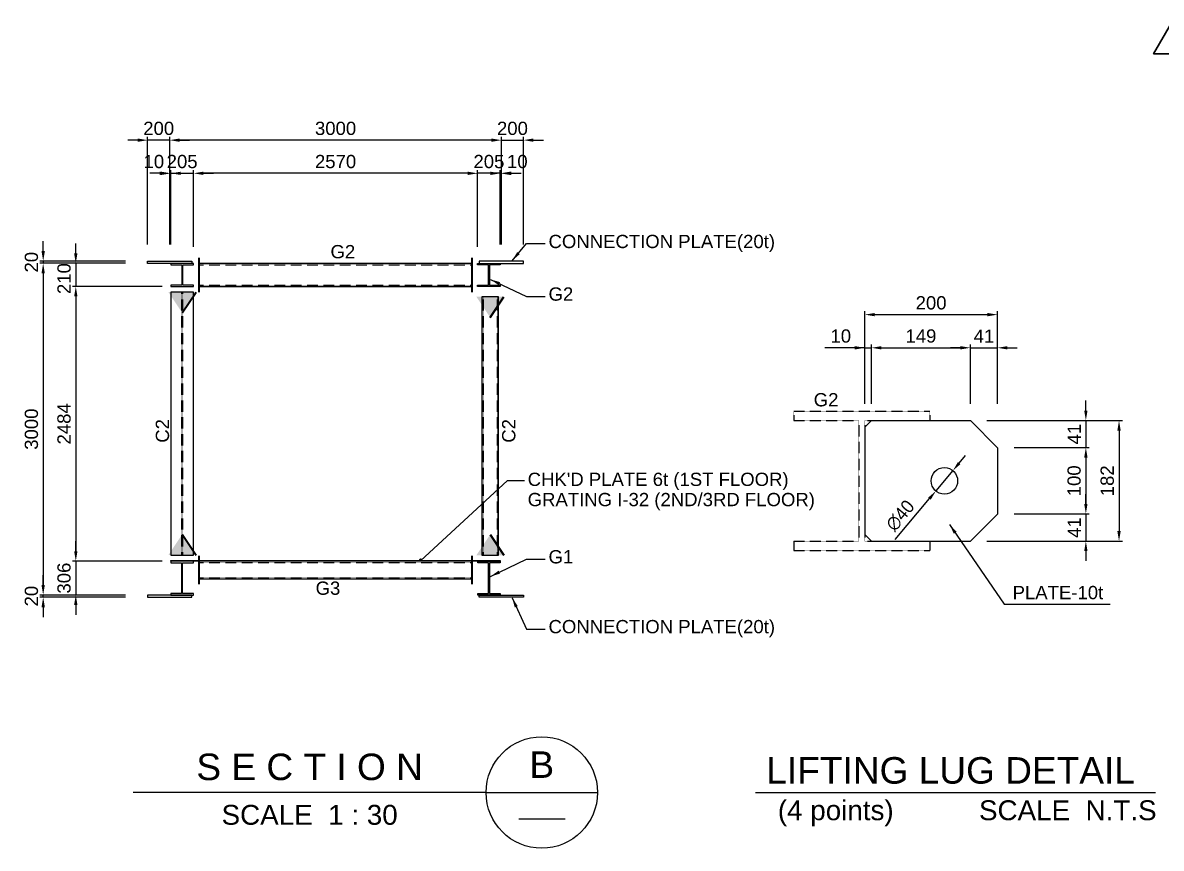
# Model space of a CAD drawing. Header units: millimetres. Extents: x 415966 to 487306, y -108951 to -17325.
# Drawn here: x 434580 to 444879, y -33798 to -26332 of the extents above; entities that cross this region are included whole.
import ezdxf
from ezdxf.enums import TextEntityAlignment as Align

# ---------------------------------------------------------------- set-up
doc = ezdxf.new("R2010")
doc.units = ezdxf.units.MM
doc.header["$LTSCALE"] = 2
doc.linetypes.add('HIDDEN', pattern=[0.375, 0.25, -0.125])
doc.layers.get('Defpoints').update_dxf_attribs({"color": 250})
for name, color, linetype in [('#20_GR', 3, 'Continuous'), ('C_BEAM-02', 1, 'Continuous'), ('C_COLUMN-01', 2, 'Continuous'), ('C_DIM', 7, 'Continuous'), ('C_GIRDER', 2, 'Continuous'), ('C_REV', 4, 'Continuous'), ('C_TEXT_01', 2, 'Continuous'), ('finish', 1, 'Continuous'), ('TITLE', 7, 'Continuous')]:
    doc.layers.add(name, color=color, linetype=linetype)
doc.layers.add('C_STEEL', color=2, linetype='Continuous', lineweight=30)
doc.styles.add('Arial', font='arial.ttf')
doc.dimstyles.new('일반도면_0020', dxfattribs={"dimtxt": 80, "dimasz": 60, "dimexe": 20, "dimexo": 100, "dimgap": 30, "dimtad": 1, "dimdec": 0, "dimzin": 0, "dimdsep": 46, "dimtxsty": 'Arial', "dimcen": -100, "dimclrd": 7, "dimclre": 7, "dimclrt": 2, "dimadec": 8, "dimazin": 0, "dimtfac": 1, "dimtdec": 0, "dimtix": 1, "dimtmove": 2, "dimatfit": 3, "dimfxl": 1, "dimtolj": 1, "dimtzin": 0, "dimarcsym": 0})
doc.dimstyles.new('일반도면_0030', dxfattribs={"dimtxt": 120, "dimasz": 90, "dimexe": 30, "dimexo": 150, "dimgap": 45, "dimtad": 1, "dimdec": 0, "dimzin": 0, "dimdsep": 46, "dimtxsty": 'Arial', "dimcen": -150, "dimclrd": 7, "dimclre": 7, "dimclrt": 2, "dimadec": 8, "dimazin": 0, "dimtfac": 1, "dimtdec": 0, "dimtix": 1, "dimtmove": 2, "dimatfit": 3, "dimfxl": 1, "dimtolj": 1, "dimtzin": 0, "dimarcsym": 0})

# ---------------------------------------------------------------- blocks, each defined once
blk = doc.blocks.new('*D92')
at = {"layer": 'C_DIM', "color": 7, "lineweight": -2, "transparency": 16777216}
for p, q in [((435510, -28508), (434735, -28508)), ((434765, -28598), (434765, -31418)), ((435510, -31508), (434735, -31508))]:
    blk.add_line(p, q, dxfattribs=at)
at = {"layer": 'C_DIM', "color": 7, "transparency": 16777216}
for points in [[(434750, -28598), (434780, -28598), (434765, -28508)], [(434750, -31418), (434780, -31418), (434765, -31508)]]:
    blk.add_solid(points, dxfattribs=at)
at = {"layer": 'Defpoints', "color": 0, "transparency": 16777216}
for p in [(435660, -28508), (434765, -31508), (435660, -31508)]:
    blk.add_point(p, dxfattribs=at)
at = {"layer": 'C_DIM', "color": 2, "transparency": 16777216, "insert": (434659, -30008), "char_height": 120, "attachment_point": 5, "rotation": 90, "style": 'Arial'}
blk.add_mtext('\\A1;3000', dxfattribs=at)
blk = doc.blocks.new('*D93')
at = {"layer": 'C_DIM', "color": 7, "lineweight": -2, "transparency": 16777216}
for p, q in [((434765, -28398), (434765, -28308)), ((435510, -28488), (434735, -28488)), ((435510, -28508), (434735, -28508)), ((434765, -28488), (434765, -28508)), ((434765, -28598), (434765, -28688))]:
    blk.add_line(p, q, dxfattribs=at)
at = {"layer": 'C_DIM', "color": 7, "transparency": 16777216}
for points in [[(434750, -28398), (434780, -28398), (434765, -28488)], [(434750, -28598), (434780, -28598), (434765, -28508)]]:
    blk.add_solid(points, dxfattribs=at)
at = {"layer": 'Defpoints', "color": 0, "transparency": 16777216}
for p in [(434765, -28508), (435660, -28488), (435660, -28508)]:
    blk.add_point(p, dxfattribs=at)
at = {"layer": 'C_DIM', "color": 2, "transparency": 16777216, "insert": (434659, -28498), "char_height": 120, "attachment_point": 5, "rotation": 90, "style": 'Arial'}
blk.add_mtext('\\A1;20', dxfattribs=at)
blk = doc.blocks.new('*D94')
at = {"layer": 'C_DIM', "color": 7, "lineweight": -2, "transparency": 16777216}
for p, q in [((434765, -31418), (434765, -31328)), ((435510, -31508), (434735, -31508)), ((434765, -31528), (434765, -31508)), ((435510, -31528), (434735, -31528)), ((434765, -31618), (434765, -31708))]:
    blk.add_line(p, q, dxfattribs=at)
at = {"layer": 'C_DIM', "color": 7, "transparency": 16777216}
for points in [[(434750, -31418), (434780, -31418), (434765, -31508)], [(434750, -31618), (434780, -31618), (434765, -31528)]]:
    blk.add_solid(points, dxfattribs=at)
at = {"layer": 'Defpoints', "color": 0, "transparency": 16777216}
for p in [(434765, -31508), (435660, -31508), (435660, -31528)]:
    blk.add_point(p, dxfattribs=at)
at = {"layer": 'C_DIM', "color": 2, "transparency": 16777216, "insert": (434659, -31518), "char_height": 120, "attachment_point": 5, "rotation": 90, "style": 'Arial'}
blk.add_mtext('\\A1;20', dxfattribs=at)
blk = doc.blocks.new('*D95')
at = {"layer": 'C_DIM', "color": 7, "lineweight": -2, "transparency": 16777216}
for p, q in [((435060, -28418), (435060, -28328)), ((435510, -28508), (435030, -28508)), ((435060, -28508), (435060, -28718)), ((435841, -28718), (435030, -28718)), ((435060, -28808), (435060, -28898))]:
    blk.add_line(p, q, dxfattribs=at)
at = {"layer": 'C_DIM', "color": 7, "transparency": 16777216}
for points in [[(435045, -28418), (435075, -28418), (435060, -28508)], [(435045, -28808), (435075, -28808), (435060, -28718)]]:
    blk.add_solid(points, dxfattribs=at)
at = {"layer": 'Defpoints', "color": 0, "transparency": 16777216}
for p in [(435660, -28508), (435060, -28718), (435991, -28718)]:
    blk.add_point(p, dxfattribs=at)
at = {"layer": 'C_DIM', "color": 2, "transparency": 16777216, "insert": (434954, -28646), "char_height": 120, "attachment_point": 5, "rotation": 90, "style": 'Arial'}
blk.add_mtext('\\A1;210', dxfattribs=at)
blk = doc.blocks.new('*D96')
at = {"layer": 'C_DIM', "color": 7, "lineweight": -2, "transparency": 16777216}
for p, q in [((435841, -28718), (435030, -28718)), ((435060, -28808), (435060, -31112)), ((435841, -31202), (435030, -31202))]:
    blk.add_line(p, q, dxfattribs=at)
at = {"layer": 'C_DIM', "color": 7, "transparency": 16777216}
for points in [[(435045, -28808), (435075, -28808), (435060, -28718)], [(435045, -31112), (435075, -31112), (435060, -31202)]]:
    blk.add_solid(points, dxfattribs=at)
at = {"layer": 'Defpoints', "color": 0, "transparency": 16777216}
for p in [(435991, -28718), (435060, -31202), (435991, -31202)]:
    blk.add_point(p, dxfattribs=at)
at = {"layer": 'C_DIM', "color": 2, "transparency": 16777216, "insert": (434954, -29960), "char_height": 120, "attachment_point": 5, "rotation": 90, "style": 'Arial'}
blk.add_mtext('\\A1;2484', dxfattribs=at)
blk = doc.blocks.new('*D97')
at = {"layer": 'C_DIM', "color": 7, "lineweight": -2, "transparency": 16777216}
for p, q in [((435060, -31112), (435060, -31022)), ((435841, -31202), (435030, -31202)), ((435060, -31202), (435060, -31508)), ((435510, -31508), (435030, -31508)), ((435060, -31598), (435060, -31688))]:
    blk.add_line(p, q, dxfattribs=at)
at = {"layer": 'C_DIM', "color": 7, "transparency": 16777216}
for points in [[(435045, -31112), (435075, -31112), (435060, -31202)], [(435045, -31598), (435075, -31598), (435060, -31508)]]:
    blk.add_solid(points, dxfattribs=at)
at = {"layer": 'Defpoints', "color": 0, "transparency": 16777216}
for p in [(435991, -31202), (435060, -31508), (435660, -31508)]:
    blk.add_point(p, dxfattribs=at)
at = {"layer": 'C_DIM', "color": 2, "transparency": 16777216, "insert": (434954, -31355), "char_height": 120, "attachment_point": 5, "rotation": 90, "style": 'Arial'}
blk.add_mtext('\\A1;306', dxfattribs=at)
blk = doc.blocks.new('*D105')
at = {"layer": 'C_DIM', "color": 7, "lineweight": -2, "transparency": 16777216}
for p, q in [((435910, -28338), (435910, -27364)), ((438910, -28338), (438910, -27364)), ((438820, -27394), (436000, -27394))]:
    blk.add_line(p, q, dxfattribs=at)
at = {"layer": 'C_DIM', "color": 7, "transparency": 16777216}
for points in [[(436000, -27379), (436000, -27409), (435910, -27394)], [(438820, -27379), (438820, -27409), (438910, -27394)]]:
    blk.add_solid(points, dxfattribs=at)
at = {"layer": 'Defpoints', "color": 0, "transparency": 16777216}
for p in [(435910, -27394), (435910, -28488), (438910, -28488)]:
    blk.add_point(p, dxfattribs=at)
at = {"layer": 'C_DIM', "color": 2, "transparency": 16777216, "insert": (437410, -27288), "char_height": 120, "attachment_point": 5, "style": 'Arial'}
blk.add_mtext('\\A1;3000', dxfattribs=at)
blk = doc.blocks.new('*D100')
at = {"layer": 'C_DIM', "color": 7, "lineweight": -2, "transparency": 16777216}
for p, q in [((435710, -28338), (435710, -27364)), ((435910, -28338), (435910, -27364)), ((435620, -27394), (435530, -27394)), ((435910, -27394), (435710, -27394)), ((436000, -27394), (436090, -27394))]:
    blk.add_line(p, q, dxfattribs=at)
at = {"layer": 'C_DIM', "color": 7, "transparency": 16777216}
for points in [[(435620, -27379), (435620, -27409), (435710, -27394)], [(436000, -27379), (436000, -27409), (435910, -27394)]]:
    blk.add_solid(points, dxfattribs=at)
at = {"layer": 'Defpoints', "color": 0, "transparency": 16777216}
for p in [(435710, -27394), (435710, -28488), (435910, -28488)]:
    blk.add_point(p, dxfattribs=at)
at = {"layer": 'C_DIM', "color": 2, "transparency": 16777216, "insert": (435810, -27288), "char_height": 120, "attachment_point": 5, "style": 'Arial'}
blk.add_mtext('\\A1;200', dxfattribs=at)
blk = doc.blocks.new('*D98')
at = {"layer": 'C_DIM', "color": 7, "lineweight": -2, "transparency": 16777216}
for p, q in [((438910, -28338), (438910, -27364)), ((439110, -28338), (439110, -27364)), ((438820, -27394), (438730, -27394)), ((438910, -27394), (439110, -27394)), ((439200, -27394), (439290, -27394))]:
    blk.add_line(p, q, dxfattribs=at)
at = {"layer": 'C_DIM', "color": 7, "transparency": 16777216}
for points in [[(438820, -27379), (438820, -27409), (438910, -27394)], [(439200, -27379), (439200, -27409), (439110, -27394)]]:
    blk.add_solid(points, dxfattribs=at)
at = {"layer": 'Defpoints', "color": 0, "transparency": 16777216}
for p in [(439110, -27394), (438910, -28488), (439110, -28488)]:
    blk.add_point(p, dxfattribs=at)
at = {"layer": 'C_DIM', "color": 2, "transparency": 16777216, "insert": (439010, -27288), "char_height": 120, "attachment_point": 5, "style": 'Arial'}
blk.add_mtext('\\A1;200', dxfattribs=at)
blk = doc.blocks.new('*D99')
at = {"layer": 'C_DIM', "color": 7, "lineweight": -2, "transparency": 16777216}
for p, q in [((435820, -27694), (435730, -27694)), ((435910, -28338), (435910, -27664)), ((435910, -27694), (435920, -27694)), ((435920, -28338), (435920, -27664)), ((436010, -27694), (436100, -27694))]:
    blk.add_line(p, q, dxfattribs=at)
at = {"layer": 'C_DIM', "color": 7, "transparency": 16777216}
for points in [[(435820, -27679), (435820, -27709), (435910, -27694)], [(436010, -27679), (436010, -27709), (435920, -27694)]]:
    blk.add_solid(points, dxfattribs=at)
at = {"layer": 'Defpoints', "color": 0, "transparency": 16777216}
for p in [(435920, -27694), (435910, -28488), (435920, -28488)]:
    blk.add_point(p, dxfattribs=at)
at = {"layer": 'C_DIM', "color": 2, "transparency": 16777216, "insert": (435766, -27588), "char_height": 120, "attachment_point": 5, "style": 'Arial'}
blk.add_mtext('\\A1;10', dxfattribs=at)
blk = doc.blocks.new('*D101')
at = {"layer": 'C_DIM', "color": 7, "lineweight": -2, "transparency": 16777216}
for p, q in [((435830, -27694), (435740, -27694)), ((435920, -28338), (435920, -27664)), ((435920, -27694), (436125, -27694)), ((436125, -28358), (436125, -27664)), ((436215, -27694), (436305, -27694))]:
    blk.add_line(p, q, dxfattribs=at)
at = {"layer": 'C_DIM', "color": 7, "transparency": 16777216}
for points in [[(435830, -27679), (435830, -27709), (435920, -27694)], [(436215, -27679), (436215, -27709), (436125, -27694)]]:
    blk.add_solid(points, dxfattribs=at)
at = {"layer": 'Defpoints', "color": 0, "transparency": 16777216}
for p in [(436125, -27694), (435920, -28488), (436125, -28508)]:
    blk.add_point(p, dxfattribs=at)
at = {"layer": 'C_DIM', "color": 2, "transparency": 16777216, "insert": (436022, -27588), "char_height": 120, "attachment_point": 5, "style": 'Arial'}
blk.add_mtext('\\A1;205', dxfattribs=at)
blk = doc.blocks.new('*D102')
at = {"layer": 'C_DIM', "color": 7, "lineweight": -2, "transparency": 16777216}
for p, q in [((438810, -27694), (438720, -27694)), ((438900, -28338), (438900, -27664)), ((438910, -27694), (438900, -27694)), ((438910, -28338), (438910, -27664)), ((439000, -27694), (439090, -27694))]:
    blk.add_line(p, q, dxfattribs=at)
at = {"layer": 'C_DIM', "color": 7, "transparency": 16777216}
for points in [[(438810, -27679), (438810, -27709), (438900, -27694)], [(439000, -27679), (439000, -27709), (438910, -27694)]]:
    blk.add_solid(points, dxfattribs=at)
at = {"layer": 'Defpoints', "color": 0, "transparency": 16777216}
for p in [(438900, -27694), (438900, -28488), (438910, -28488)]:
    blk.add_point(p, dxfattribs=at)
at = {"layer": 'C_DIM', "color": 2, "transparency": 16777216, "insert": (439054, -27588), "char_height": 120, "attachment_point": 5, "style": 'Arial'}
blk.add_mtext('\\A1;10', dxfattribs=at)
blk = doc.blocks.new('*D103')
at = {"layer": 'C_DIM', "color": 7, "lineweight": -2, "transparency": 16777216}
for p, q in [((438605, -27694), (438515, -27694)), ((438695, -28358), (438695, -27664)), ((438900, -27694), (438695, -27694)), ((438900, -28338), (438900, -27664)), ((438990, -27694), (439080, -27694))]:
    blk.add_line(p, q, dxfattribs=at)
at = {"layer": 'C_DIM', "color": 7, "transparency": 16777216}
for points in [[(438605, -27679), (438605, -27709), (438695, -27694)], [(438990, -27679), (438990, -27709), (438900, -27694)]]:
    blk.add_solid(points, dxfattribs=at)
at = {"layer": 'Defpoints', "color": 0, "transparency": 16777216}
for p in [(438695, -27694), (438695, -28508), (438900, -28488)]:
    blk.add_point(p, dxfattribs=at)
at = {"layer": 'C_DIM', "color": 2, "transparency": 16777216, "insert": (438797, -27588), "char_height": 120, "attachment_point": 5, "style": 'Arial'}
blk.add_mtext('\\A1;205', dxfattribs=at)
blk = doc.blocks.new('*D104')
at = {"layer": 'C_DIM', "color": 7, "lineweight": -2, "transparency": 16777216}
for p, q in [((436125, -28358), (436125, -27664)), ((438605, -27694), (436215, -27694)), ((438695, -28358), (438695, -27664))]:
    blk.add_line(p, q, dxfattribs=at)
at = {"layer": 'C_DIM', "color": 7, "transparency": 16777216}
for points in [[(436215, -27679), (436215, -27709), (436125, -27694)], [(438605, -27679), (438605, -27709), (438695, -27694)]]:
    blk.add_solid(points, dxfattribs=at)
at = {"layer": 'Defpoints', "color": 0, "transparency": 16777216}
for p in [(436125, -27694), (436125, -28508), (438695, -28508)]:
    blk.add_point(p, dxfattribs=at)
at = {"layer": 'C_DIM', "color": 2, "transparency": 16777216, "insert": (437410, -27588), "char_height": 120, "attachment_point": 5, "style": 'Arial'}
blk.add_mtext('\\A1;2570', dxfattribs=at)
blk = doc.blocks.new('A$C00836406')
at = {"layer": 'C_GIRDER'}
for p, q in [((-130, 90.8), (-140, 80.8)), ((-130, 90.8), (19.2, 90.8)), ((19.2, 90.8), (60, 50)), ((-140, 80.8), (-140, -80.8)), ((60, 50), (60, -50)), ((19.2, -90.8), (60, -50)), ((-130, -90.8), (-140, -80.8)), ((-130, -90.8), (19.2, -90.8))]:
    blk.add_line(p, q, dxfattribs=at)
blk.add_circle((-20, 0), 20, dxfattribs=at)
blk = doc.blocks.new('*D171')
at = {"layer": 'C_DIM', "color": 7, "lineweight": -2, "transparency": 16777216}
for p, q in [((442197, -29780), (442197, -29242)), ((442257, -29780), (442257, -29242)), ((442107, -29272), (442017, -29272)), ((442197, -29272), (442257, -29272)), ((442347, -29272), (442437, -29272))]:
    blk.add_line(p, q, dxfattribs=at)
at = {"layer": 'C_DIM', "color": 7, "transparency": 16777216}
for points in [[(442107, -29257), (442107, -29287), (442197, -29272)], [(442347, -29257), (442347, -29287), (442257, -29272)]]:
    blk.add_solid(points, dxfattribs=at)
at = {"layer": 'Defpoints', "color": 0, "transparency": 16777216}
for p in [(442257, -29272), (442197, -29930), (442257, -29930)]:
    blk.add_point(p, dxfattribs=at)
at = {"layer": 'C_DIM', "color": 2, "transparency": 16777216, "insert": (441980, -29166), "char_height": 120, "attachment_point": 5, "style": 'Arial'}
blk.add_mtext('\\A1;10', dxfattribs=at)
blk = doc.blocks.new('*D172')
at = {"layer": 'C_DIM', "color": 7, "lineweight": -2, "transparency": 16777216}
for p, q in [((442257, -29780), (442257, -29242)), ((443152, -29780), (443152, -29242)), ((442347, -29272), (443062, -29272))]:
    blk.add_line(p, q, dxfattribs=at)
at = {"layer": 'C_DIM', "color": 7, "transparency": 16777216}
for points in [[(442347, -29257), (442347, -29287), (442257, -29272)], [(443062, -29257), (443062, -29287), (443152, -29272)]]:
    blk.add_solid(points, dxfattribs=at)
at = {"layer": 'Defpoints', "color": 0, "transparency": 16777216}
for p in [(443152, -29272), (442257, -29930), (443152, -29930)]:
    blk.add_point(p, dxfattribs=at)
at = {"layer": 'C_DIM', "color": 2, "transparency": 16777216, "insert": (442705, -29166), "char_height": 120, "attachment_point": 5, "style": 'Arial'}
blk.add_mtext('\\A1;149', dxfattribs=at)
blk = doc.blocks.new('*D173')
at = {"layer": 'C_DIM', "color": 7, "lineweight": -2, "transparency": 16777216}
for p, q in [((443152, -29780), (443152, -29242)), ((443397, -29780), (443397, -29242)), ((443062, -29272), (442972, -29272)), ((443152, -29272), (443397, -29272)), ((443487, -29272), (443577, -29272))]:
    blk.add_line(p, q, dxfattribs=at)
at = {"layer": 'C_DIM', "color": 7, "transparency": 16777216}
for points in [[(443062, -29257), (443062, -29287), (443152, -29272)], [(443487, -29257), (443487, -29287), (443397, -29272)]]:
    blk.add_solid(points, dxfattribs=at)
at = {"layer": 'Defpoints', "color": 0, "transparency": 16777216}
for p in [(443397, -29272), (443152, -29930), (443397, -29930)]:
    blk.add_point(p, dxfattribs=at)
at = {"layer": 'C_DIM', "color": 2, "transparency": 16777216, "insert": (443275, -29167), "char_height": 120, "attachment_point": 5, "style": 'Arial'}
blk.add_mtext('\\A1;41', dxfattribs=at)
blk = doc.blocks.new('*D174')
at = {"layer": 'C_DIM', "color": 7, "lineweight": -2, "transparency": 16777216}
for p, q in [((442197, -29780), (442197, -28942)), ((442287, -28972), (443307, -28972)), ((443397, -29780), (443397, -28942))]:
    blk.add_line(p, q, dxfattribs=at)
at = {"layer": 'C_DIM', "color": 7, "transparency": 16777216}
for points in [[(442287, -28957), (442287, -28987), (442197, -28972)], [(443307, -28957), (443307, -28987), (443397, -28972)]]:
    blk.add_solid(points, dxfattribs=at)
at = {"layer": 'Defpoints', "color": 0, "transparency": 16777216}
for p in [(443397, -28972), (442197, -29930), (443397, -29930)]:
    blk.add_point(p, dxfattribs=at)
at = {"layer": 'C_DIM', "color": 2, "transparency": 16777216, "insert": (442797, -28866), "char_height": 120, "attachment_point": 5, "style": 'Arial'}
blk.add_mtext('\\A1;200', dxfattribs=at)
blk = doc.blocks.new('*D175')
at = {"layer": 'C_DIM', "color": 7, "lineweight": -2, "transparency": 16777216}
for p, q in [((444197, -29840), (444197, -29750)), ((443302, -29930), (444227, -29930)), ((444197, -29930), (444197, -30175)), ((443547, -30175), (444227, -30175)), ((444197, -30265), (444197, -30355))]:
    blk.add_line(p, q, dxfattribs=at)
at = {"layer": 'C_DIM', "color": 7, "transparency": 16777216}
for points in [[(444182, -29840), (444212, -29840), (444197, -29930)], [(444182, -30265), (444212, -30265), (444197, -30175)]]:
    blk.add_solid(points, dxfattribs=at)
at = {"layer": 'Defpoints', "color": 0, "transparency": 16777216}
for p in [(443152, -29930), (443397, -30175), (444197, -30175)]:
    blk.add_point(p, dxfattribs=at)
at = {"layer": 'C_DIM', "color": 2, "transparency": 16777216, "insert": (444092, -30053), "char_height": 120, "attachment_point": 5, "rotation": 90, "style": 'Arial'}
blk.add_mtext('\\A1;41', dxfattribs=at)
blk = doc.blocks.new('*D176')
at = {"layer": 'C_DIM', "color": 7, "lineweight": -2, "transparency": 16777216}
for p, q in [((443547, -30175), (444227, -30175)), ((444197, -30265), (444197, -30685)), ((443547, -30775), (444227, -30775))]:
    blk.add_line(p, q, dxfattribs=at)
at = {"layer": 'C_DIM', "color": 7, "transparency": 16777216}
for points in [[(444182, -30265), (444212, -30265), (444197, -30175)], [(444182, -30685), (444212, -30685), (444197, -30775)]]:
    blk.add_solid(points, dxfattribs=at)
at = {"layer": 'Defpoints', "color": 0, "transparency": 16777216}
for p in [(443397, -30175), (443397, -30775), (444197, -30775)]:
    blk.add_point(p, dxfattribs=at)
at = {"layer": 'C_DIM', "color": 2, "transparency": 16777216, "insert": (444091, -30475), "char_height": 120, "attachment_point": 5, "rotation": 90, "style": 'Arial'}
blk.add_mtext('\\A1;100', dxfattribs=at)
blk = doc.blocks.new('*D177')
at = {"layer": 'C_DIM', "color": 7, "lineweight": -2, "transparency": 16777216}
for p, q in [((444197, -30685), (444197, -30595)), ((443547, -30775), (444227, -30775)), ((444197, -30775), (444197, -31020)), ((443302, -31020), (444227, -31020)), ((444197, -31110), (444197, -31200))]:
    blk.add_line(p, q, dxfattribs=at)
at = {"layer": 'C_DIM', "color": 7, "transparency": 16777216}
for points in [[(444182, -30685), (444212, -30685), (444197, -30775)], [(444182, -31110), (444212, -31110), (444197, -31020)]]:
    blk.add_solid(points, dxfattribs=at)
at = {"layer": 'Defpoints', "color": 0, "transparency": 16777216}
for p in [(443397, -30775), (443152, -31020), (444197, -31020)]:
    blk.add_point(p, dxfattribs=at)
at = {"layer": 'C_DIM', "color": 2, "transparency": 16777216, "insert": (444092, -30898), "char_height": 120, "attachment_point": 5, "rotation": 90, "style": 'Arial'}
blk.add_mtext('\\A1;41', dxfattribs=at)
blk = doc.blocks.new('*D178')
at = {"layer": 'C_DIM', "color": 7, "lineweight": -2, "transparency": 16777216}
for p, q in [((443602, -29930), (444527, -29930)), ((444497, -30020), (444497, -30930)), ((443602, -31020), (444527, -31020))]:
    blk.add_line(p, q, dxfattribs=at)
at = {"layer": 'C_DIM', "color": 7, "transparency": 16777216}
for points in [[(444482, -30020), (444512, -30020), (444497, -29930)], [(444482, -30930), (444512, -30930), (444497, -31020)]]:
    blk.add_solid(points, dxfattribs=at)
at = {"layer": 'Defpoints', "color": 0, "transparency": 16777216}
for p in [(443452, -29930), (443452, -31020), (444497, -31020)]:
    blk.add_point(p, dxfattribs=at)
at = {"layer": 'C_DIM', "color": 2, "transparency": 16777216, "insert": (444391, -30475), "char_height": 120, "attachment_point": 5, "rotation": 90, "style": 'Arial'}
blk.add_mtext('\\A1;182', dxfattribs=at)
blk = doc.blocks.new('*D179')
at = {"layer": 'C_DIM', "color": 7, "lineweight": -2, "transparency": 16777216}
for p, q in [((443052, -30314), (443109, -30245)), ((442994, -30383), (442840, -30567)), ((442472, -31007), (442782, -30636))]:
    blk.add_line(p, q, dxfattribs=at)
at = {"layer": 'C_DIM', "color": 7, "transparency": 16777216}
for points in [[(443040, -30305), (443063, -30324), (442994, -30383)], [(442771, -30627), (442794, -30646), (442840, -30567)]]:
    blk.add_solid(points, dxfattribs=at)
at = {"layer": 'Defpoints', "color": 0, "transparency": 16777216}
for p in [(442994, -30383), (442840, -30567)]:
    blk.add_point(p, dxfattribs=at)
at = {"layer": 'C_DIM', "color": 2, "transparency": 16777216, "insert": (442518, -30789), "char_height": 120, "attachment_point": 5, "rotation": 50.082, "style": 'Arial'}
blk.add_mtext('\\A1;{\\fPMingLiU|b0|i0|c136|p0;∅40}', dxfattribs=at)

msp = doc.modelspace()

# ---------------------------------------------------------------- linework, layer by layer
at = {"layer": '#20_GR', "color": 1}
for p, q in [((438178.7, -31197.4), (438965.7, -30472.9)), ((438965.7, -30472.9), (439118.2, -30472.9))]:
    msp.add_line(p, q, dxfattribs=at)
at = {"color": 4, "const_width": 15}
msp.add_lwpolyline([(438171.2, -31192.4, 1), (438186.2, -31192.4, 1)], format="xyb", close=True, dxfattribs=at)
at = {"layer": 'C_BEAM-02'}
msp.add_lwpolyline([(435920, -31196.4), (438900, -31196.4), (438900, -31202.4), (435920, -31202.4)], close=True, dxfattribs=at)
at = {"layer": 'C_COLUMN-01'}
msp.add_lwpolyline([(438732.5, -31148.4), (438884.5, -31148.4), (438884.5, -28810.4), (438732.5, -28810.4)], close=True, dxfattribs=at)
at = {"layer": 'C_GIRDER', "linetype": 'HIDDEN'}
for p, q in [((436175, -28522.6), (438645, -28522.6)), ((436175, -28704.2), (438645, -28704.2)), ((436017.9, -31146.4), (436017.9, -28768.4)), ((436027, -31146.4), (436027, -28768.4)), ((438745.2, -28810.4), (438745.2, -31148.4)), ((438871.8, -28810.4), (438871.8, -31148.4)), ((436175, -31212.7), (438645, -31212.7)), ((436175, -31352.1), (438645, -31352.1))]:
    msp.add_line(p, q, dxfattribs=at)
at = {"layer": 'C_GIRDER', "color": 1, "linetype": 'HIDDEN'}
for p, q in [((441554.6, -29845.3), (442784.6, -29845.3)), ((441554.6, -29845.3), (441554.6, -29930.5)), ((442784.6, -29845.3), (442784.6, -29930.5)), ((441554.6, -29930.5), (442142.1, -29930.5)), ((442142.1, -29930.5), (442142.1, -31020.1)), ((442197, -29930.5), (442784.6, -29930.5)), ((442197, -29930.5), (442197, -31020.1)), ((441554.6, -31020.1), (442142.1, -31020.1)), ((441554.6, -31020.1), (441554.6, -31105.3)), ((442197, -31020.1), (442784.6, -31020.1)), ((442784.6, -31020.1), (442784.6, -31105.3)), ((441554.6, -31105.3), (442784.6, -31105.3))]:
    msp.add_line(p, q, dxfattribs=at)
at = {"layer": 'C_GIRDER'}
msp.add_line((442197, -29990.5), (442197, -30960.1), dxfattribs=at)
for points in [[(435710, -28488.4), (436110, -28488.4), (436110, -28508.4), (435710, -28508.4)], [(438645, -28508.4), (436175, -28508.4), (436175, -28718.4), (438645, -28718.4)], [(439110, -28488.4), (438710, -28488.4), (438710, -28508.4), (439110, -28508.4)], [(435920, -31146.4), (436125, -31146.4), (436125, -28768.4), (435920, -28768.4)], [(438645, -31202.4), (436175, -31202.4), (436175, -31362.4), (438645, -31362.4)], [(435710, -31528.4), (436110, -31528.4), (436110, -31508.4), (435710, -31508.4)], [(439110, -31528.4), (438710, -31528.4), (438710, -31508.4), (439110, -31508.4)]]:
    msp.add_lwpolyline(points, close=True, dxfattribs=at)
at = {"layer": 'C_GIRDER', "color": 1}
for points in [[(435920, -28718.4), (436125, -28718.4), (436125, -28704.2), (436027, -28704.2), (436027, -28522.6), (436125, -28522.6), (436125, -28508.4), (435920, -28508.4), (435920, -28522.6), (436017.9, -28522.6), (436017.9, -28704.2), (435920, -28704.2)], [(438900, -28718.4), (438695, -28718.4), (438695, -28704.2), (438792.9, -28704.2), (438792.9, -28522.6), (438695, -28522.6), (438695, -28508.4), (438900, -28508.4), (438900, -28522.6), (438802.1, -28522.6), (438802.1, -28704.2), (438900, -28704.2)], [(436124, -31202.4), (435920, -31202.4), (435920, -31217), (436017.7, -31217), (436017.7, -31493.8), (435920, -31493.8), (435920, -31508.4), (436124, -31508.4), (436124, -31493.8), (436026.2, -31493.8), (436026.2, -31217), (436124, -31217)], [(438696, -31202.4), (438900, -31202.4), (438900, -31217), (438802.2, -31217), (438802.2, -31493.8), (438900, -31493.8), (438900, -31508.4), (438696, -31508.4), (438696, -31493.8), (438793.7, -31493.8), (438793.7, -31217), (438696, -31217)]]:
    msp.add_lwpolyline(points, close=True, dxfattribs=at)
at = {"layer": 'C_REV', "lineweight": 30}
msp.add_lwpolyline([(444970.6, -26332.3), (445132.2, -26612.3), (444808.9, -26612.3)], close=True, dxfattribs=at)
at = {"layer": 'C_STEEL', "color": 6, "lineweight": 40}
for p, q in [((436175, -28767.4), (436175, -28459.4)), ((438645, -28767.4), (438645, -28459.4)), ((436022.5, -28955.9), (436147.5, -28768.4)), ((438808.5, -28997.9), (438933.5, -28810.4)), ((436022.5, -30958.9), (436147.5, -31146.4)), ((438808.5, -30960.9), (438933.5, -31148.4)), ((436175, -31410.9), (436175, -31153.9)), ((438645, -31410.9), (438645, -31153.9))]:
    msp.add_line(p, q, dxfattribs=at)
for points in [[(435897.5, -28768.4), (436147.5, -28768.4), (436022.5, -28955.9)], [(438683.5, -28810.4), (438933.5, -28810.4), (438808.5, -28997.9)], [(435897.5, -31146.4), (436147.5, -31146.4), (436022.5, -30958.9)], [(438683.5, -31148.4), (438933.5, -31148.4), (438808.5, -30960.9)]]:
    msp.add_solid(points, dxfattribs=at)
at = {"layer": 'finish', "color": 7}
msp.add_line((442197, -29272), (441837, -29272), dxfattribs=at)
at = {"layer": 'TITLE', "color": 1, "linetype": 'Continuous'}
for p, q in [((438771.2, -33294.1), (435579.2, -33294.1)), ((441208.7, -33294.1), (444827.3, -33294.1))]:
    msp.add_line(p, q, dxfattribs=at)
msp.add_lwpolyline([(438771.2, -33294.1), (439779.2, -33294.1)], dxfattribs=at)
at = {"layer": 'TITLE', "color": 2, "linetype": 'Continuous'}
msp.add_lwpolyline([(439068.7, -33533.6), (439487.6, -33533.6)], dxfattribs=at)
at = {"layer": 'TITLE', "color": 1, "linetype": 'Continuous'}
msp.add_circle((439275.2, -33294.1), 504, dxfattribs=at)

# ---------------------------------------------------------------- block references
at = {"layer": 'C_GIRDER', "xscale": 6, "yscale": 6, "zscale": 6}
msp.add_blockref('A$C00836406', (443037, -30475.3), dxfattribs=at)

# ---------------------------------------------------------------- texts
at = {"layer": 'C_TEXT_01', "style": 'Arial'}
for s, p in [('CONNECTION PLATE(20t)', (439336.3, -28370.3)), ('G2', (439336.3, -28845.9)), ('G2', (441735.2, -29801.8)), ("CHK'D PLATE 6t (1ST FLOOR)", (439147.6, -30521.6)), ('GRATING I-32 (2ND/3RD FLOOR)', (439147.6, -30704.5)), ('G1', (439336.3, -31222.1)), ('PLATE-10t', (443534.3, -31545.7)), ('CONNECTION PLATE(20t)', (439336.3, -31853.8))]:
    msp.add_text(s, height=120, dxfattribs=at).set_placement(p)
for s, p in [('G2', (437363.9, -28462.4)), ('G3', (437229.3, -31506))]:
    msp.add_text(s, height=120, rotation=360, dxfattribs=at).set_placement(p)
for p in [(435843.6, -30023.4), (438976.3, -30023.4)]:
    msp.add_text('C2', height=120, rotation=90, dxfattribs=at).set_placement(p, align=Align.MIDDLE_CENTER)
at = {"layer": 'TITLE', "color": 3, "ltscale": 10, "style": 'Arial'}
for s, p in [('S E C T I O N', (437175.2, -33182.1)), ('LIFTING LUG DETAIL', (442973.8, -33214.1))]:
    msp.add_text(s, height=240, dxfattribs=at).set_placement(p, align=Align.CENTER)
at = {"layer": 'TITLE', "color": 2, "ltscale": 10, "style": 'Arial'}
msp.add_text('B', height=240, dxfattribs=at).set_placement((439275.2, -33042.1), align=Align.MIDDLE)
at = {"layer": 'TITLE', "color": 2, "linetype": 'Continuous', "style": 'Arial'}
for s, p in [('(4 points)', (441934.6, -33364.7)), ('SCALE  N.T.S', (444033.6, -33364.7)), ('SCALE  1 : 30', (437175.3, -33406.1))]:
    msp.add_text(s, height=180, dxfattribs=at).set_placement(p, align=Align.TOP_CENTER)

# ---------------------------------------------------------------- dimensions: what is measured, and where the dimension line sits
at = {"layer": 'C_DIM'}
for base, p1, p2, picture, middle in [((435710, -27394), (435910, -28488.4), (435710, -28488.4), '*D100', (435810, -27287.8)), ((436125, -27694), (435920, -28488.4), (436125, -28508.4), '*D101', (436022.5, -27587.8)), ((436125, -27694), (438695, -28508.4), (436125, -28508.4), '*D104', (437410, -27587.8))]:
    dim = msp.add_linear_dim(base=base, p1=p1, p2=p2, dimstyle='일반도면_0030', dxfattribs=at)
    dim.commit()
    dim.dimension.update_dxf_attribs({"geometry": picture, "text_midpoint": middle})
for p1, p2, distance, picture, middle in [((438910, -28488.4), (435910, -28488.4), -1094.4, '*D105', (437410, -27287.7)), ((435660, -28488.4), (435660, -28508.4), -894.6, '*D93', (434659.2, -28498.4)), ((435660, -28508.4), (435660, -31508.4), -894.6, '*D92', (434659.1, -30008.4)), ((435660, -31528.4), (435660, -31508.4), 894.6, '*D94', (434659.2, -31518.4))]:
    dim = msp.add_aligned_dim(p1=p1, p2=p2, distance=distance, dimstyle='일반도면_0030', dxfattribs=at)
    dim.commit()
    dim.dimension.update_dxf_attribs({"geometry": picture, "text_midpoint": middle})
for base, p1, p2, angle, picture, middle in [((439110, -27394), (438910, -28488.4), (439110, -28488.4), 180, '*D98', (439010, -27287.8)), ((438695, -27694), (438900, -28488.4), (438695, -28508.4), 180, '*D103', (438797.5, -27587.8)), ((435060, -31202.4), (435990.5, -28718.4), (435990.5, -31202.4), 90, '*D96', (434953.7, -29960.4)), ((435060, -31508.4), (435990.5, -31202.4), (435660, -31508.4), 90, '*D97', (434953.7, -31355.4))]:
    dim = msp.add_linear_dim(base=base, p1=p1, p2=p2, angle=angle, dimstyle='일반도면_0030', dxfattribs=at)
    dim.commit()
    dim.dimension.update_dxf_attribs({"geometry": picture, "text_midpoint": middle})
dim = msp.add_linear_dim(base=(435920, -27694), p1=(435910, -28488.4), p2=(435920, -28488.4), dimstyle='일반도면_0030', dxfattribs=at)
dim.commit()
dim.dimension.update_dxf_attribs({"geometry": '*D99', "text_midpoint": (435766.1, -27587.8), "dimtype": 160})
for base, p1, p2, angle, picture, middle in [((438900, -27694), (438910, -28488.4), (438900, -28488.4), 180, '*D102', (439053.9, -27587.8)), ((435060, -28718.4), (435660, -28508.4), (435990.5, -28718.4), 90, '*D95', (434953.7, -28645.9))]:
    dim = msp.add_linear_dim(base=base, p1=p1, p2=p2, angle=angle, dimstyle='일반도면_0030', dxfattribs=at)
    dim.commit()
    dim.dimension.update_dxf_attribs({"geometry": picture, "text_midpoint": middle, "dimtype": 160})
at = {"layer": 'C_DIM', "color": 7}
for base, p1, p2, picture, middle in [((443397, -28972), (442197, -29930.5), (443397, -29930.5), '*D174', (442797, -28865.7)), ((443152.2, -29272), (442257, -29930.5), (443152.2, -29930.5), '*D172', (442704.6, -29165.7))]:
    dim = msp.add_linear_dim(base=base, p1=p1, p2=p2, dimstyle='일반도면_0030', override={"dimlfac": 0.166667}, dxfattribs=at)
    dim.commit()
    dim.dimension.update_dxf_attribs({"geometry": picture, "text_midpoint": middle})
dim = msp.add_linear_dim(base=(442257, -29272), p1=(442197, -29930.5), p2=(442257, -29930.5), dimstyle='일반도면_0030', override={"dimlfac": 0.166667}, dxfattribs=at)
dim.commit()
dim.dimension.update_dxf_attribs({"geometry": '*D171', "text_midpoint": (441980, -29165.7), "dimtype": 160})
at = {"layer": 'C_DIM'}
dim = msp.add_linear_dim(base=(443397, -29272), p1=(443152.2, -29930.5), p2=(443397, -29930.5), dimstyle='일반도면_0030', override={"dimlfac": 0.166667}, dxfattribs=at)
dim.commit()
dim.dimension.update_dxf_attribs({"geometry": '*D173', "text_midpoint": (443274.6, -29166.8)})
for base, p1, p2, picture, middle in [((444197, -30175.3), (443152.2, -29930.5), (443397, -30175.3), '*D175', (444091.8, -30052.9)), ((444497, -31020.1), (443452.2, -29930.5), (443452.2, -31020.1), '*D178', (444390.8, -30475.3)), ((444197, -30775.3), (443397, -30175.3), (443397, -30775.3), '*D176', (444090.8, -30475.3)), ((444197, -31020.1), (443397, -30775.3), (443152.2, -31020.1), '*D177', (444091.8, -30897.7))]:
    dim = msp.add_linear_dim(base=base, p1=p1, p2=p2, angle=90, dimstyle='일반도면_0030', override={"dimlfac": 0.166667}, dxfattribs=at)
    dim.commit()
    dim.dimension.update_dxf_attribs({"geometry": picture, "text_midpoint": middle})
dim = msp.add_diameter_dim_2p(p1=(442994, -30383.2), p2=(442840, -30567.3), text='{\\fPMingLiU|b0|i0|c136|p0;<>}', dimstyle='일반도면_0030', override={"dimlfac": 0.166667}, dxfattribs=at)
dim.commit()
dim.dimension.update_dxf_attribs({"geometry": '*D179', "text_midpoint": (442517.9, -30788.6)})

# ---------------------------------------------------------------- leaders
for points in [[(439007, -28484.3), (439136.9, -28328.7), (439307.1, -28328.7)], [(438810, -28653), (439136.9, -28808.5), (439307.1, -28808.5)], [(442964, -30871), (443457.7, -31589.9), (444415.4, -31589.9)], [(438810, -31340.2), (439136.9, -31184.7), (439307.1, -31184.7)], [(439007, -31532.6), (439136.9, -31816.4), (439307.1, -31816.4)]]:
    msp.add_leader(points, dimstyle='일반도면_0020', override={"dimasz": 90}, dxfattribs=at)

doc.saveas('drawing.dxf')
